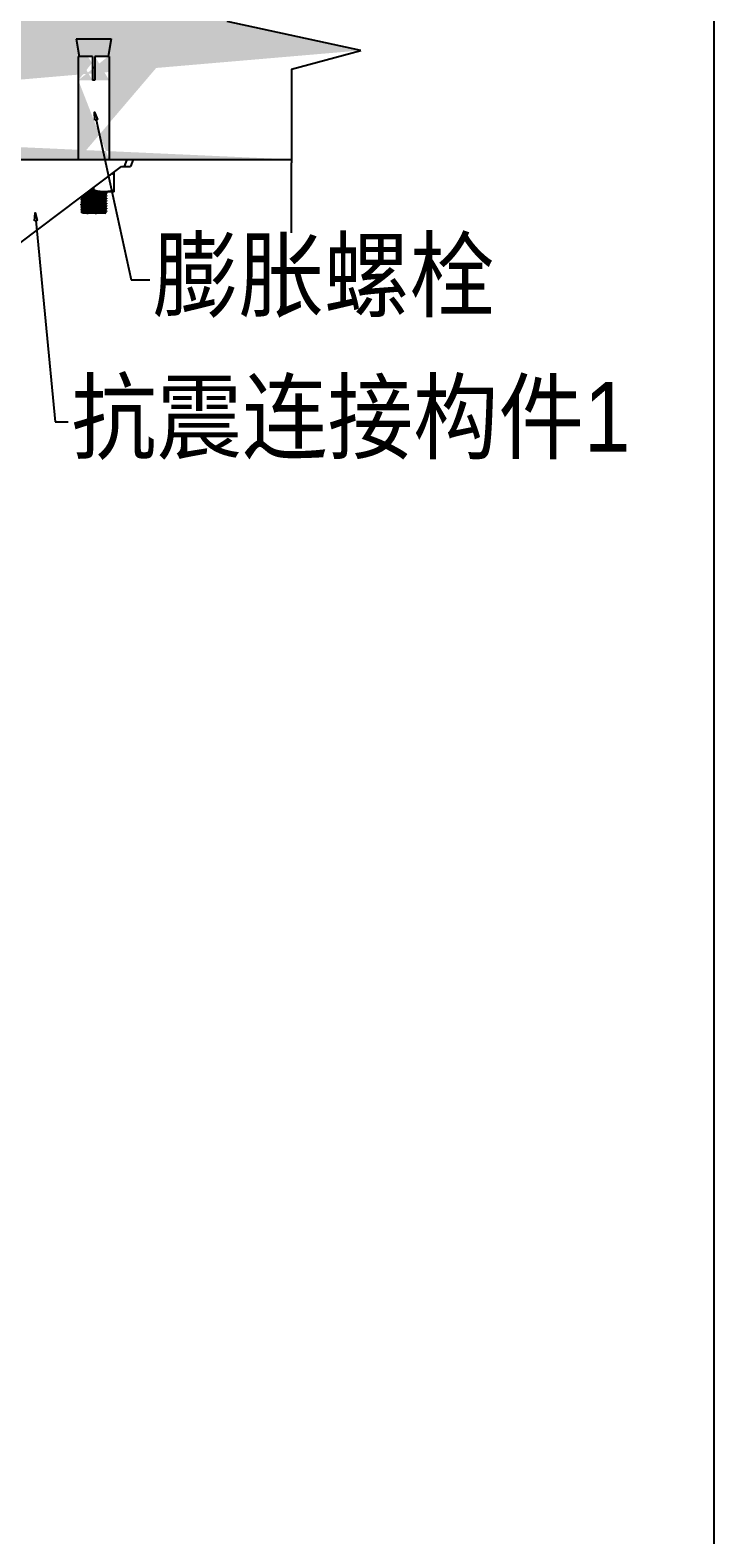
# Model space of a CAD drawing. Extents: x 1680110 to 2699828, y 269661 to 891349.
# Drawn here: x 2399972 to 2401937, y 709830 to 714151 of the extents above; entities that cross this region are included whole.
import ezdxf

# ---------------------------------------------------------------- set-up
doc = ezdxf.new("R2010")
doc.units = 0
doc.header["$LTSCALE"] = 1000
doc.header["$MEASUREMENT"] = 0
for name, color, linetype in [('02___PRT_ALL_AXES', 7, 'Continuous'), ('03___PRT_ALL_CURVES', 7, 'Continuous'), ('11122', 7, 'Continuous'), ('TC', 4, 'Continuous')]:
    doc.layers.add(name, color=color, linetype=linetype)
doc.styles.add('_TEL_DIM', font='SIMPLEX', dxfattribs={"width": 0.8, "height": 3.5, "bigfont": 'HZTXT'})

msp = doc.modelspace()

# ---------------------------------------------------------------- hatches: boundary and pattern name
at = {"layer": '11122'}
h = msp.add_hatch(dxfattribs=at)
h.set_pattern_fill('AR-CONC', color=256, scale=50, style=0)
h.set_pattern_definition([(50, (1902356.26, 1353587.65), (358.63009, -31.37607), [37.5, -412.5]), (355, (1902356.26, 1353587.65), (-69.37567, 376.09607), [30, -330]), (100.4514, (1902386.15, 1353585.04), (289.25469, 344.71977), [31.8701, -350.57106]), (46.1842, (1902356.26, 1353687.65), (533.62052, -82.7595), [56.25, -618.75]), (96.6356, (1902400.73, 1353680.75), (467.33135, 487.05894), [47.80514, -525.8565]), (351.1842, (1902356.26, 1353687.65), (467.33097, 487.0593), [45, -495]), (21, (1902406.26, 1353662.65), (298.45353, -201.30945), [37.5, -412.5]), (326, (1902406.26, 1353662.65), (121.65767, 362.57502), [30, -330]), (71.4514, (1902431.13, 1353645.87), (420.11131, 161.26525), [31.8701, -350.57106]), (37.5, (1902356.26, 1353587.65), (6.079928, 166.446927), [0, -326, 0, -335, 0, -331.25]), (7.5, (1902356.26, 1353587.65), (131.53477, 197.205856), [0, -191, 0, -318.5, 0, -126.25]), (327.5, (1902244.76, 1353587.65), (266.911218, -11.277436), [0, -125, 0, -390, 0, -517.5]), (317.5, (1902194.76, 1353587.65), (291.593085, 50.05249), [0, -162.5, 0, -259, 0, -367.5])])
edge = h.paths.add_edge_path()
edge.add_line((2390261.8, 714103.1), (2389877.5, 714186.4))
edge.add_line((2389877.5, 714186.4), (2390062.7, 714258.1))
edge.add_line((2390062.7, 714049.8), (2390261.8, 714103.1))
edge.add_line((2390062.7, 714049.8), (2390062.7, 713779.8))
edge.add_line((2390062.7, 714499), (2390062.7, 714258.1))
edge.add_line((2390062.7, 714499), (2400723.6, 714499))
edge.add_line((2390062.7, 713779.8), (2400723.6, 713779.8))
edge.add_line((2394159.1, 714075.8), (2394118.5, 714075.8))
edge.add_line((2394064.7, 714125.9), (2394164.9, 714125.9))
edge.add_line((2394111.2, 714075.8), (2394070.6, 714075.8))
edge.add_line((2394111.2, 714043.9), (2394118.5, 714043.9))
edge.add_line((2394070.6, 713999), (2394070.4, 713999))
edge.add_line((2394118.5, 714007.5), (2394111.2, 714007.5))
edge.add_line((2394159.2, 713999), (2394159.1, 713999))
edge.add_line((2394064.7, 714125.9), (2394073.1, 714075.8))
edge.add_line((2394164.9, 714125.9), (2394156.5, 714075.8))
edge.add_line((2394159.2, 714007.5), (2394159.2, 713779.8))
edge.add_line((2394159.1, 714075.8), (2394159.1, 714007.5))
edge.add_line((2394118.5, 714075.8), (2394118.5, 714007.5))
edge.add_line((2394111.2, 714075.8), (2394111.2, 714007.5))
edge.add_line((2394070.6, 714075.8), (2394070.6, 714007.5))
edge.add_line((2394070.4, 714007.5), (2394070.4, 713779.8))
edge.add_line((2393581.4, 714126.2), (2393573.1, 714076))
edge.add_line((2393581.4, 714126.2), (2393481.2, 714126.2))
edge.add_line((2393534.9, 714076), (2393575.6, 714076))
edge.add_line((2393487, 714076), (2393527.6, 714076))
edge.add_line((2393534.9, 714044.1), (2393527.6, 714044.1))
edge.add_line((2393575.6, 714007.7), (2393575.7, 714007.7))
edge.add_line((2393527.6, 714007.7), (2393534.9, 714007.7))
edge.add_line((2393486.8, 714007.7), (2393487, 714007.7))
edge.add_line((2393481.2, 714126.2), (2393489.5, 714076))
edge.add_line((2393486.8, 714007.7), (2393486.8, 713779.8))
edge.add_line((2393487, 714076), (2393487, 714007.7))
edge.add_line((2393527.6, 714076), (2393527.6, 714007.7))
edge.add_line((2393534.9, 714076), (2393534.9, 714007.7))
edge.add_line((2393575.6, 714076), (2393575.6, 714007.7))
edge.add_line((2393575.7, 714007.7), (2393575.7, 713779.8))
edge.add_line((2393001.4, 714126.2), (2393009.8, 714076))
edge.add_line((2393001.4, 714126.2), (2393101.7, 714126.2))
edge.add_line((2393047.9, 714076), (2393007.3, 714076))
edge.add_line((2393095.8, 714076), (2393055.2, 714076))
edge.add_line((2393047.9, 714044.1), (2393055.2, 714044.1))
edge.add_line((2393007.3, 714007.7), (2393007.1, 714007.7))
edge.add_line((2393055.2, 714007.7), (2393047.9, 714007.7))
edge.add_line((2393096, 714007.7), (2393095.8, 714007.7))
edge.add_line((2393101.7, 714126.2), (2393093.3, 714076))
edge.add_line((2393096, 714007.7), (2393096, 713779.8))
edge.add_line((2393095.8, 714076), (2393095.8, 714007.7))
edge.add_line((2393055.2, 714076), (2393055.2, 714007.7))
edge.add_line((2393047.9, 714076), (2393047.9, 714007.7))
edge.add_line((2393007.3, 714076), (2393007.3, 714007.7))
edge.add_line((2393007.1, 714007.7), (2393007.1, 713779.8))
edge.add_line((2396680.1, 714075.8), (2396720.7, 714075.8))
edge.add_line((2396774.4, 714125.9), (2396674.3, 714125.9))
edge.add_line((2396728, 714075.8), (2396768.6, 714075.8))
edge.add_line((2396728, 714043.9), (2396720.7, 714043.9))
edge.add_line((2396768.6, 713999), (2396768.7, 713999))
edge.add_line((2396720.7, 714007.5), (2396728, 714007.5))
edge.add_line((2396679.9, 713999), (2396680.1, 713999))
edge.add_line((2396774.4, 714125.9), (2396766.1, 714075.8))
edge.add_line((2396674.3, 714125.9), (2396682.6, 714075.8))
edge.add_line((2396679.9, 714007.5), (2396679.9, 713779.8))
edge.add_line((2396680.1, 714075.8), (2396680.1, 714007.5))
edge.add_line((2396720.7, 714075.8), (2396720.7, 714007.5))
edge.add_line((2396728, 714075.8), (2396728, 714007.5))
edge.add_line((2396768.6, 714075.8), (2396768.6, 714007.5))
edge.add_line((2396768.7, 714007.5), (2396768.7, 713779.8))
edge.add_line((2397838, 714126.2), (2397829.7, 714076))
edge.add_line((2397838, 714126.2), (2397737.8, 714126.2))
edge.add_line((2397791.6, 714076), (2397832.2, 714076))
edge.add_line((2397743.6, 714076), (2397784.3, 714076))
edge.add_line((2397791.6, 714044.1), (2397784.3, 714044.1))
edge.add_line((2397832.2, 714007.7), (2397832.4, 714007.7))
edge.add_line((2397784.3, 714007.7), (2397791.6, 714007.7))
edge.add_line((2397743.5, 714007.7), (2397743.6, 714007.7))
edge.add_line((2397737.8, 714126.2), (2397746.1, 714076))
edge.add_line((2397743.5, 714007.7), (2397743.5, 713779.8))
edge.add_line((2397743.6, 714076), (2397743.6, 714007.7))
edge.add_line((2397784.3, 714076), (2397784.3, 714007.7))
edge.add_line((2397791.6, 714076), (2397791.6, 714007.7))
edge.add_line((2397832.2, 714076), (2397832.2, 714007.7))
edge.add_line((2397832.4, 714007.7), (2397832.4, 713779.8))
edge.add_line((2397258.1, 714126.2), (2397266.4, 714076))
edge.add_line((2397258.1, 714126.2), (2397358.3, 714126.2))
edge.add_line((2397304.5, 714076), (2397263.9, 714076))
edge.add_line((2397352.5, 714076), (2397311.8, 714076))
edge.add_line((2397304.5, 714044.1), (2397311.8, 714044.1))
edge.add_line((2397263.9, 714007.7), (2397263.7, 714007.7))
edge.add_line((2397311.8, 714007.7), (2397304.5, 714007.7))
edge.add_line((2397352.6, 714007.7), (2397352.5, 714007.7))
edge.add_line((2397358.3, 714126.2), (2397350, 714076))
edge.add_line((2397352.6, 714007.7), (2397352.6, 713779.8))
edge.add_line((2397352.5, 714076), (2397352.5, 714007.7))
edge.add_line((2397311.8, 714076), (2397311.8, 714007.7))
edge.add_line((2397304.5, 714076), (2397304.5, 714007.7))
edge.add_line((2397263.9, 714076), (2397263.9, 714007.7))
edge.add_line((2397263.7, 714007.7), (2397263.7, 713779.8))
edge.add_line((2400922.7, 714092.7), (2400538.5, 714176.1))
edge.add_line((2400538.5, 714176.1), (2400723.6, 714247.7))
edge.add_line((2400723.6, 714039.4), (2400922.7, 714092.7))
edge.add_line((2400723.6, 714039.4), (2400723.6, 713769.5))
edge.add_line((2400723.6, 714488.6), (2400723.6, 714247.7))
edge.add_line((2400104.8, 714125.6), (2400204.9, 714125.6))
edge.add_line((2400151.2, 714075.6), (2400110.6, 714075.6))
edge.add_line((2400199, 714075.6), (2400158.5, 714075.6))
edge.add_line((2400151.2, 714043.7), (2400158.5, 714043.7))
edge.add_line((2400104.8, 714125.6), (2400113.1, 714075.6))
edge.add_line((2400199, 714075.6), (2400199, 714007.3))
edge.add_line((2400158.5, 714075.6), (2400158.5, 714007.3))
edge.add_line((2400151.2, 714075.6), (2400151.2, 714007.3))
edge.add_line((2400110.6, 714075.6), (2400110.6, 714007.3))
edge.add_line((2400204.9, 714125.6), (2400196.5, 714075.6))
edge.add_line((2400110.6, 714007.3), (2400110.5, 714007.3))
edge.add_line((2400158.5, 714007.3), (2400151.2, 714007.3))
edge.add_line((2400199.2, 714007.3), (2400199, 714007.3))
edge.add_line((2400199.2, 714007.3), (2400199.2, 713779.8))
edge.add_line((2400110.5, 714007.3), (2400110.5, 713779.8))

# ---------------------------------------------------------------- linework, layer by layer
at = {"color": 0, "linetype": 'Continuous'}
for p, q in [((2400110.6, 714075.6), (2400110.6, 714007.3)), ((2400151.2, 714075.6), (2400110.6, 714075.6)), ((2400151.2, 714075.6), (2400151.2, 714007.3)), ((2400158.5, 714075.6), (2400158.5, 714007.3)), ((2400199, 714075.6), (2400158.5, 714075.6)), ((2400199, 714075.6), (2400199, 714007.3)), ((2400110.5, 714007.3), (2400110.5, 713779.8)), ((2400110.6, 714007.3), (2400110.5, 714007.3)), ((2400158.5, 714007.3), (2400151.2, 714007.3)), ((2400199.2, 714007.3), (2400199, 714007.3)), ((2400199.2, 714007.3), (2400199.2, 713779.8)), ((2399847.7, 713779.8), (2400268.2, 713779.8)), ((2400250, 713779.8), (2400242.2, 713759.4)), ((2400268.2, 713779.8), (2400260.7, 713759.4)), ((2400234.5, 713759.4), (2400260.7, 713759.4)), ((2400137.7, 713686.4), (2400140.9, 713686.6)), ((2400187.2, 713686.5), (2400187.4, 713686.6)), ((2400187.3, 713685.6), (2400187.3, 713686.6)), ((2400191.2, 713683.4), (2400187.3, 713685.7)), ((2400191.2, 713683.4), (2400191.2, 713681.5)), ((2400191.2, 713683.4), (2400191.2, 713683.4)), ((2400118.4, 713671.9), (2400118.4, 713670.6)), ((2400118.5, 713670.6), (2400118.4, 713670.6)), ((2400118.4, 713670.6), (2400118.4, 713670.6)), ((2400118.4, 713665.2), (2400118.5, 713665.2)), ((2400118.4, 713665.2), (2400118.4, 713663.3)), ((2400118.4, 713663.3), (2400118.4, 713663.4)), ((2400118.5, 713663.3), (2400118.4, 713663.3)), ((2400118.4, 713657.9), (2400118.5, 713658)), ((2400118.4, 713657.9), (2400118.4, 713656.1)), ((2400118.5, 713656), (2400118.4, 713656.1)), ((2400118.4, 713656.1), (2400118.4, 713656.1)), ((2400118.4, 713650.6), (2400118.5, 713650.7)), ((2400118.4, 713650.6), (2400118.4, 713648.8)), ((2400118.5, 713648.7), (2400118.4, 713648.8)), ((2400118.4, 713648.8), (2400118.4, 713648.8)), ((2400118.4, 713643.3), (2400118.5, 713643.4)), ((2400118.4, 713643.3), (2400118.4, 713641.5)), ((2400118.5, 713641.4), (2400118.4, 713641.5)), ((2400118.4, 713641.5), (2400118.4, 713641.5)), ((2400118.5, 713670.6), (2400122.4, 713668.3)), ((2400122.4, 713667.5), (2400118.5, 713665.2)), ((2400118.5, 713663.3), (2400122.4, 713661)), ((2400122.4, 713660.2), (2400118.5, 713658)), ((2400118.5, 713656), (2400122.4, 713653.8)), ((2400122.4, 713652.9), (2400118.5, 713650.7)), ((2400118.5, 713648.7), (2400122.4, 713646.5)), ((2400122.4, 713645.6), (2400118.5, 713643.4)), ((2400118.5, 713641.4), (2400122.4, 713639.2)), ((2400122.4, 713668.4), (2400122.4, 713667.4)), ((2400122.4, 713667.5), (2400122.4, 713667.5)), ((2400122.4, 713667.5), (2400122.5, 713667.5)), ((2400122.4, 713661.1), (2400122.4, 713660.2)), ((2400122.4, 713660.2), (2400122.5, 713660.3)), ((2400122.4, 713660.2), (2400122.4, 713660.2)), ((2400122.4, 713653.8), (2400122.4, 713652.9)), ((2400122.4, 713653), (2400122.4, 713652.9)), ((2400122.4, 713646.5), (2400122.4, 713645.6)), ((2400122.4, 713645.7), (2400122.4, 713645.6)), ((2400122.4, 713645.7), (2400122.5, 713645.7)), ((2400122.4, 713639.2), (2400122.4, 713638.3)), ((2400187.1, 713671.9), (2400187.2, 713671.9)), ((2400187.1, 713642.8), (2400187.2, 713642.8)), ((2400187.2, 713679.2), (2400187.3, 713679.2)), ((2400187.2, 713679.2), (2400187.2, 713679.2)), ((2400187.2, 713671.9), (2400187.3, 713672)), ((2400187.2, 713664.6), (2400187.3, 713664.7)), ((2400187.2, 713657.4), (2400187.3, 713657.4)), ((2400187.2, 713650.1), (2400187.3, 713650.1)), ((2400187.2, 713642.8), (2400187.3, 713642.8)), ((2400187.3, 713679.2), (2400191.2, 713681.5)), ((2400187.3, 713678.4), (2400187.3, 713679.3)), ((2400191.2, 713676.2), (2400187.3, 713678.4)), ((2400187.3, 713672), (2400191.2, 713674.2)), ((2400187.3, 713671.1), (2400187.3, 713672)), ((2400191.2, 713668.9), (2400187.3, 713671.1)), ((2400187.3, 713664.7), (2400191.2, 713666.9)), ((2400187.3, 713663.8), (2400187.3, 713664.7)), ((2400191.2, 713661.6), (2400187.3, 713663.8)), ((2400187.3, 713657.4), (2400191.2, 713659.6)), ((2400187.3, 713656.5), (2400187.3, 713657.4)), ((2400191.2, 713654.3), (2400187.3, 713656.6)), ((2400187.3, 713650.1), (2400191.2, 713652.4)), ((2400187.3, 713649.2), (2400187.3, 713650.2)), ((2400191.2, 713647), (2400187.3, 713649.3)), ((2400187.3, 713642.8), (2400191.2, 713645.1)), ((2400187.3, 713642), (2400187.3, 713642.9)), ((2400191.2, 713639.8), (2400187.3, 713642)), ((2400191.2, 713681.5), (2400191.2, 713681.5)), ((2400191.2, 713676.2), (2400191.2, 713676.1)), ((2400191.2, 713676.1), (2400191.2, 713674.3)), ((2400191.2, 713676.1), (2400191.2, 713676.1)), ((2400191.2, 713674.2), (2400191.2, 713674.3)), ((2400191.2, 713668.8), (2400191.2, 713668.9)), ((2400191.2, 713668.8), (2400191.2, 713667)), ((2400191.2, 713668.8), (2400191.2, 713668.8)), ((2400191.2, 713666.9), (2400191.2, 713667)), ((2400191.2, 713661.5), (2400191.2, 713661.6)), ((2400191.2, 713661.5), (2400191.2, 713659.7)), ((2400191.2, 713661.5), (2400191.2, 713661.5)), ((2400191.2, 713659.6), (2400191.2, 713659.7)), ((2400191.2, 713654.2), (2400191.2, 713654.3)), ((2400191.2, 713654.2), (2400191.2, 713652.4)), ((2400191.2, 713654.2), (2400191.2, 713654.2)), ((2400191.2, 713652.4), (2400191.2, 713652.4)), ((2400191.2, 713647), (2400191.2, 713645.1)), ((2400191.2, 713647), (2400191.2, 713647)), ((2400191.2, 713647), (2400191.2, 713647)), ((2400191.2, 713645.1), (2400191.2, 713645.1)), ((2400191.2, 713639.7), (2400191.2, 713639.8)), ((2400191.2, 713639.7), (2400191.2, 713637.9)), ((2400191.2, 713639.7), (2400191.2, 713639.7)), ((2400118.4, 713636), (2400118.5, 713636.1)), ((2400118.4, 713636), (2400118.4, 713634.2)), ((2400118.5, 713634.2), (2400118.4, 713634.2)), ((2400118.4, 713634.2), (2400118.4, 713634.2)), ((2400122.4, 713638.4), (2400118.5, 713636.1)), ((2400118.5, 713634.2), (2400122.4, 713631.9)), ((2400122.4, 713631.1), (2400119, 713629.1)), ((2400119, 713629.1), (2400119, 713629.1)), ((2400123, 713625.1), (2400119, 713629.1)), ((2400122.4, 713638.4), (2400122.4, 713638.4)), ((2400122.4, 713638.4), (2400122.5, 713638.4)), ((2400122.4, 713632), (2400122.4, 713631)), ((2400122.4, 713631.1), (2400122.4, 713631.1)), ((2400186.7, 713625.1), (2400123, 713625.1)), ((2400180.6, 713629.7), (2400129.1, 713629.7)), ((2400159.2, 713625.7), (2400135.1, 713625.7)), ((2400186.7, 713625.1), (2400188.3, 713626.8)), ((2400187.2, 713635.5), (2400187.3, 713635.6)), ((2400187.2, 713635.5), (2400187.2, 713635.5)), ((2400187.2, 713628.2), (2400187.3, 713628.3)), ((2400187.3, 713635.6), (2400191.2, 713637.8)), ((2400187.3, 713634.7), (2400187.3, 713635.5)), ((2400191.2, 713632.5), (2400187.3, 713634.7)), ((2400187.3, 713628.3), (2400191.2, 713630.5)), ((2400187.3, 713627.4), (2400187.3, 713628.3)), ((2400188.3, 713626.8), (2400187.3, 713627.4)), ((2400188.3, 713626.8), (2400188.3, 713626.8)), ((2400191.2, 713637.8), (2400191.2, 713637.9)), ((2400191.2, 713632.4), (2400191.2, 713632.5)), ((2400191.2, 713630.6), (2400191.2, 713630.5))]:
    msp.add_line(p, q, dxfattribs=at)
at = {"color": 7, "linetype": 'Continuous'}
msp.add_line((2399938.8, 713536.5), (2400234.5, 713759.4), dxfattribs=at)
at = {"color": 0}
for points in [[(2400922.7, 714092.7), (2400538.5, 714176.1)], [(2400723.6, 714039.4), (2400922.7, 714092.7)], [(2400723.6, 714039.4), (2400723.6, 713769.5)], [(2400723.6, 713569.2), (2400723.6, 713769.5)]]:
    msp.add_lwpolyline(points, dxfattribs=at)
at = {"color": 4}
for points in [[(2400158.2, 713892.5), (2400157, 713915.3), (2400165.5, 713894.1)], [(2399984.7, 713603.5), (2399986.3, 713626.4), (2399992.2, 713604.3)]]:
    msp.add_lwpolyline(points, close=True, dxfattribs=at)
for points in [[(2400161.9, 713893.3), (2400262.4, 713434.1)], [(2399988.5, 713603.9), (2400044.5, 713025.9)]]:
    msp.add_lwpolyline(points, dxfattribs=at)
at = {"color": 4, "extrusion": (0, 1, 0)}
for points, elevation in [([(-2400262.4, 0), (-2400316.1, 0)], 713434.1), ([(-2400044.5, 0), (-2400081.1, 0)], 713025.9)]:
    msp.add_lwpolyline(points, dxfattribs=dict(at, elevation=elevation))
at = {"color": 0, "linetype": 'Continuous'}
for points, knots in [([(2400130, 713680.7), (2400132.9, 713680.8), (2400139.1, 713681), (2400148.9, 713681.4), (2400159.1, 713681.7), (2400167.5, 713682), (2400173.9, 713682.2), (2400178.1, 713682.4), (2400181.9, 713682.5), (2400185.1, 713682.7), (2400187.6, 713682.8), (2400189.3, 713683), (2400190.3, 713683.1), (2400190.8, 713683.2), (2400191.1, 713683.3), (2400191.2, 713683.3), (2400191.2, 713683.4)], [0, 0, 0, 0, 0.141322, 0.304623, 0.476266, 0.641936, 0.718164, 0.787819, 0.849445, 0.901754, 0.943654, 0.974283, 0.985176, 0.993055, 0.997923, 1, 1, 1, 1]), ([(2400133.1, 713683), (2400135.7, 713683.1), (2400141.2, 713683.3), (2400149.9, 713683.6), (2400158.9, 713684), (2400166.4, 713684.2), (2400172, 713684.5), (2400175.8, 713684.6), (2400179.1, 713684.8), (2400181.9, 713685), (2400184.1, 713685.1), (2400185.6, 713685.3), (2400186.5, 713685.4), (2400186.9, 713685.5), (2400187.2, 713685.5), (2400187.3, 713685.6), (2400187.3, 713685.6)], [0, 0, 0, 0, 0.142688, 0.306603, 0.478257, 0.643515, 0.719446, 0.78878, 0.850087, 0.902108, 0.943767, 0.974229, 0.985073, 0.992932, 0.997817, 1, 1, 1, 1]), ([(2400134.4, 713683.9), (2400138.9, 713684.2), (2400148.5, 713684.5), (2400162.5, 713685), (2400174.9, 713685.5), (2400182.2, 713685.8), (2400185.1, 713686.1)], [0, 0, 0, 0, 0.268738, 0.566666, 0.829339, 1, 1, 1, 1]), ([(2400185.1, 713686.1), (2400185.2, 713686.1), (2400185.9, 713686.2), (2400186.5, 713686.3), (2400186.9, 713686.4)], [0, 0, 0, 0, 0.320782, 1, 1, 1, 1]), ([(2400186.9, 713686.4), (2400186.9, 713686.4), (2400187, 713686.4), (2400187.2, 713686.4), (2400187.2, 713686.5)], [0, 0, 0, 0, 0.326384, 1, 1, 1, 1]), ([(2400118.4, 713670.6), (2400118.5, 713670.7), (2400118.8, 713670.8), (2400119.3, 713670.9), (2400120.1, 713671), (2400121.3, 713671.1), (2400122.8, 713671.2), (2400125.4, 713671.4), (2400129.2, 713671.6), (2400134.5, 713671.8), (2400140.6, 713672), (2400147.1, 713672.2), (2400154, 713672.4), (2400160.9, 713672.6), (2400167.6, 713672.9), (2400173.7, 713673.1), (2400179.2, 713673.3), (2400183.8, 713673.5), (2400187, 713673.7), (2400189, 713673.9), (2400190, 713674), (2400190.7, 713674.1), (2400191.1, 713674.1), (2400191.2, 713674.2)], [0, 0, 0, 0, 0.003126, 0.010599, 0.022538, 0.038861, 0.059436, 0.084071, 0.144605, 0.218244, 0.302282, 0.393624, 0.488903, 0.58461, 0.677217, 0.763313, 0.839726, 0.903646, 0.952726, 0.971121, 0.98519, 0.994822, 1, 1, 1, 1]), ([(2400118.4, 713663.4), (2400118.5, 713663.4), (2400118.8, 713663.5), (2400119.3, 713663.6), (2400120.1, 713663.7), (2400121.3, 713663.8), (2400122.8, 713663.9), (2400125.4, 713664.1), (2400129.2, 713664.3), (2400134.5, 713664.5), (2400140.6, 713664.7), (2400147.1, 713664.9), (2400154, 713665.1), (2400160.9, 713665.4), (2400167.6, 713665.6), (2400173.7, 713665.8), (2400179.2, 713666), (2400183.8, 713666.2), (2400187, 713666.4), (2400189, 713666.6), (2400190, 713666.7), (2400190.7, 713666.8), (2400191.1, 713666.9), (2400191.2, 713666.9)], [0, 0, 0, 0, 0.003126, 0.010599, 0.022538, 0.038861, 0.059436, 0.084071, 0.144605, 0.218244, 0.302282, 0.393624, 0.488903, 0.58461, 0.677217, 0.763313, 0.839726, 0.903646, 0.952726, 0.971121, 0.98519, 0.994822, 1, 1, 1, 1]), ([(2400118.4, 713656.1), (2400118.5, 713656.2), (2400118.9, 713656.2), (2400119.6, 713656.4), (2400120.8, 713656.5), (2400122.4, 713656.6), (2400124.5, 713656.8), (2400126.9, 713656.9), (2400129.8, 713657), (2400134.1, 713657.2), (2400140.2, 713657.4), (2400147.9, 713657.7), (2400156, 713657.9), (2400161.5, 713658.1), (2400164.3, 713658.2)], [0, 0, 0, 0, 0.006601, 0.023009, 0.049324, 0.085264, 0.130377, 0.184092, 0.245718, 0.314454, 0.469632, 0.641612, 0.82149, 1, 1, 1, 1]), ([(2400118.4, 713648.8), (2400118.5, 713648.9), (2400118.8, 713648.9), (2400119.3, 713649.1), (2400120.1, 713649.1), (2400121.3, 713649.3), (2400122.8, 713649.4), (2400125.4, 713649.5), (2400129.2, 713649.7), (2400134.5, 713649.9), (2400140.6, 713650.1), (2400147.1, 713650.4), (2400154, 713650.6), (2400160.9, 713650.8), (2400167.6, 713651), (2400173.7, 713651.2), (2400179.2, 713651.5), (2400183.8, 713651.7), (2400187, 713651.9), (2400189, 713652), (2400190, 713652.1), (2400190.7, 713652.2), (2400191.1, 713652.3), (2400191.2, 713652.4)], [0, 0, 0, 0, 0.003126, 0.010599, 0.022538, 0.038861, 0.059436, 0.084071, 0.144605, 0.218244, 0.302282, 0.393624, 0.488903, 0.58461, 0.677217, 0.763313, 0.839726, 0.903646, 0.952726, 0.971121, 0.98519, 0.994822, 1, 1, 1, 1]), ([(2400118.4, 713641.5), (2400118.5, 713641.6), (2400118.8, 713641.7), (2400119.3, 713641.8), (2400120.1, 713641.9), (2400121.3, 713642), (2400122.8, 713642.1), (2400125.4, 713642.2), (2400129.2, 713642.4), (2400134.5, 713642.6), (2400140.6, 713642.9), (2400147.1, 713643.1), (2400154, 713643.3), (2400160.9, 713643.5), (2400167.6, 713643.7), (2400173.7, 713644), (2400179.2, 713644.2), (2400183.8, 713644.4), (2400187, 713644.6), (2400189, 713644.7), (2400190, 713644.8), (2400190.7, 713645), (2400191.1, 713645), (2400191.2, 713645.1)], [0, 0, 0, 0, 0.003126, 0.010599, 0.022538, 0.038861, 0.059436, 0.084071, 0.144605, 0.218244, 0.302282, 0.393624, 0.488903, 0.58461, 0.677217, 0.763313, 0.839726, 0.903646, 0.952726, 0.971121, 0.98519, 0.994822, 1, 1, 1, 1]), ([(2400118.5, 713665.2), (2400118.6, 713665.3), (2400119, 713665.4), (2400119.6, 713665.5), (2400120.7, 713665.6), (2400122.6, 713665.7), (2400125.8, 713665.9), (2400130.4, 713666.1), (2400135.9, 713666.4), (2400142.1, 713666.6), (2400148.8, 713666.8), (2400155.7, 713667), (2400162.5, 713667.2), (2400169.1, 713667.5), (2400175.1, 713667.7), (2400180.4, 713667.9), (2400184.3, 713668.1), (2400186.9, 713668.2), (2400188.4, 713668.3), (2400189.5, 713668.5), (2400190.4, 713668.5), (2400190.9, 713668.7), (2400191.2, 713668.7), (2400191.2, 713668.8)], [0, 0, 0, 0, 0.005178, 0.014811, 0.028881, 0.047278, 0.096363, 0.160283, 0.236695, 0.322794, 0.415405, 0.51111, 0.606386, 0.697723, 0.78176, 0.855398, 0.915929, 0.940564, 0.961139, 0.977461, 0.9894, 0.996873, 1, 1, 1, 1]), ([(2400118.5, 713658), (2400118.6, 713658), (2400119, 713658.1), (2400119.6, 713658.2), (2400120.7, 713658.3), (2400122.6, 713658.5), (2400125.8, 713658.6), (2400130.4, 713658.9), (2400135.9, 713659.1), (2400142.1, 713659.3), (2400148.8, 713659.5), (2400155.7, 713659.7), (2400162.5, 713660), (2400169.1, 713660.2), (2400175.1, 713660.4), (2400180.4, 713660.6), (2400184.3, 713660.8), (2400186.9, 713661), (2400188.4, 713661.1), (2400189.5, 713661.2), (2400190.4, 713661.3), (2400190.9, 713661.4), (2400191.2, 713661.4), (2400191.2, 713661.5)], [0, 0, 0, 0, 0.005177, 0.014809, 0.028877, 0.047271, 0.096349, 0.160265, 0.236676, 0.322771, 0.415375, 0.511078, 0.606358, 0.697705, 0.781748, 0.855387, 0.915922, 0.94056, 0.961137, 0.977461, 0.989401, 0.996874, 1, 1, 1, 1]), ([(2400118.5, 713650.7), (2400118.6, 713650.8), (2400119.1, 713650.8), (2400120, 713651), (2400121.3, 713651.1), (2400123.8, 713651.3), (2400128, 713651.5), (2400133.8, 713651.7), (2400140.7, 713652), (2400148.3, 713652.2), (2400156.3, 713652.5), (2400161.6, 713652.6), (2400164.3, 713652.7)], [0, 0, 0, 0, 0.010136, 0.029737, 0.058686, 0.096671, 0.197792, 0.328178, 0.481455, 0.650107, 0.825821, 1, 1, 1, 1]), ([(2400118.5, 713643.4), (2400118.6, 713643.5), (2400119, 713643.5), (2400119.6, 713643.6), (2400120.7, 713643.7), (2400122.6, 713643.9), (2400125.8, 713644.1), (2400130.4, 713644.3), (2400135.9, 713644.5), (2400142.1, 713644.7), (2400148.8, 713645), (2400155.7, 713645.2), (2400162.5, 713645.4), (2400169.1, 713645.6), (2400175.1, 713645.8), (2400180.4, 713646), (2400184.3, 713646.2), (2400186.9, 713646.4), (2400188.4, 713646.5), (2400189.5, 713646.6), (2400190.4, 713646.7), (2400190.9, 713646.8), (2400191.2, 713646.9), (2400191.2, 713647)], [0, 0, 0, 0, 0.005177, 0.014809, 0.028877, 0.047271, 0.096349, 0.160265, 0.236675, 0.322771, 0.415375, 0.511077, 0.606357, 0.697705, 0.781748, 0.855387, 0.915922, 0.94056, 0.961137, 0.977461, 0.989401, 0.996874, 1, 1, 1, 1]), ([(2400118.5, 713636.1), (2400118.6, 713636.2), (2400119, 713636.2), (2400119.6, 713636.4), (2400120.7, 713636.5), (2400122.6, 713636.6), (2400125.8, 713636.8), (2400130.4, 713637), (2400135.9, 713637.2), (2400142.1, 713637.5), (2400148.8, 713637.7), (2400155.7, 713637.9), (2400162.5, 713638.1), (2400169.1, 713638.3), (2400175.1, 713638.6), (2400180.4, 713638.8), (2400184.3, 713639), (2400186.9, 713639.1), (2400188.4, 713639.2), (2400189.5, 713639.3), (2400190.4, 713639.4), (2400190.9, 713639.5), (2400191.2, 713639.6), (2400191.2, 713639.7)], [0, 0, 0, 0, 0.005178, 0.014811, 0.028881, 0.047278, 0.096362, 0.160282, 0.236694, 0.322794, 0.415406, 0.511111, 0.606386, 0.697724, 0.781761, 0.855399, 0.91593, 0.940565, 0.961139, 0.977461, 0.9894, 0.996873, 1, 1, 1, 1]), ([(2400119.4, 713672.7), (2400121.2, 713673), (2400126, 713673.2), (2400134.8, 713673.6), (2400146.2, 713674), (2400156.7, 713674.3), (2400165.3, 713674.6), (2400171.3, 713674.8), (2400176.8, 713675), (2400181.6, 713675.2), (2400185, 713675.4), (2400187.3, 713675.5), (2400188.7, 713675.6), (2400189.7, 713675.8), (2400190.5, 713675.8), (2400190.9, 713675.9), (2400191.2, 713676), (2400191.2, 713676.1)], [0, 0, 0, 0, 0.073815, 0.201898, 0.367708, 0.549733, 0.639457, 0.724387, 0.801743, 0.868996, 0.923959, 0.946257, 0.96485, 0.979587, 0.990367, 0.997127, 1, 1, 1, 1]), ([(2400122.4, 713674.8), (2400122.5, 713674.8), (2400122.5, 713674.9), (2400122.7, 713674.9), (2400122.7, 713674.9)], [0, 0, 0, 0, 0.181448, 1, 1, 1, 1]), ([(2400122.4, 713668.4), (2400122.4, 713668.4), (2400122.6, 713668.5), (2400123, 713668.6), (2400123.8, 713668.7), (2400124.8, 713668.8), (2400126.1, 713668.9), (2400128.3, 713669.1), (2400131.6, 713669.3), (2400136.2, 713669.5), (2400141.5, 713669.7), (2400147.2, 713669.9), (2400153.2, 713670.1), (2400159.3, 713670.3), (2400165.2, 713670.6), (2400170.8, 713670.8), (2400175.8, 713671), (2400180, 713671.2), (2400183.3, 713671.4), (2400185.6, 713671.6), (2400186.8, 713671.7), (2400187.1, 713671.9)], [0, 0, 0, 0, 0.002822, 0.009786, 0.021097, 0.03671, 0.056491, 0.080278, 0.138977, 0.210714, 0.292913, 0.382619, 0.476605, 0.571489, 0.663855, 0.750379, 0.827951, 0.893783, 0.945517, 0.981317, 1, 1, 1, 1]), ([(2400122.4, 713661.1), (2400122.4, 713661.1), (2400122.6, 713661.2), (2400123, 713661.3), (2400123.7, 713661.4), (2400124.7, 713661.5), (2400125.9, 713661.6), (2400128, 713661.8), (2400131.2, 713662), (2400135.6, 713662.2), (2400140.6, 713662.4), (2400146.2, 713662.6), (2400154, 713662.9), (2400163.5, 713663.2), (2400172.5, 713663.5), (2400178.7, 713663.8), (2400182.3, 713664), (2400184.9, 713664.3), (2400186.3, 713664.4), (2400186.8, 713664.5)], [0, 0, 0, 0, 0.002728, 0.009396, 0.020229, 0.035178, 0.054131, 0.076936, 0.133296, 0.202345, 0.281727, 0.368726, 0.460365, 0.644957, 0.810434, 0.878797, 0.934346, 0.975195, 1, 1, 1, 1]), ([(2400122.4, 713653.8), (2400122.4, 713653.9), (2400122.8, 713654), (2400123.3, 713654.1), (2400124.4, 713654.2), (2400125.8, 713654.3), (2400127.7, 713654.5), (2400130.8, 713654.7), (2400135.4, 713654.9), (2400141.7, 713655.1), (2400148.6, 713655.4), (2400155.9, 713655.7), (2400160.8, 713655.8), (2400163.2, 713655.9)], [0, 0, 0, 0, 0.006118, 0.021964, 0.047786, 0.083336, 0.128162, 0.181703, 0.312019, 0.467511, 0.640081, 0.82071, 1, 1, 1, 1]), ([(2400122.4, 713653), (2400122.6, 713653), (2400123, 713653.1), (2400123.8, 713653.2), (2400125, 713653.4), (2400127.3, 713653.5), (2400130.9, 713653.8), (2400136.2, 713654), (2400142.3, 713654.2), (2400151.5, 713654.6), (2400158.5, 713654.8), (2400163.2, 713655)], [0, 0, 0, 0, 0.010729, 0.030814, 0.060149, 0.09842, 0.19985, 0.330222, 0.483203, 0.651347, 1, 1, 1, 1]), ([(2400122.4, 713646.5), (2400122.4, 713646.6), (2400122.6, 713646.7), (2400123, 713646.8), (2400123.8, 713646.9), (2400124.8, 713647), (2400126, 713647.1), (2400128.2, 713647.2), (2400131.5, 713647.4), (2400136.1, 713647.6), (2400141.3, 713647.8), (2400147, 713648.1), (2400153, 713648.3), (2400159.1, 713648.5), (2400165, 713648.7), (2400170.5, 713648.9), (2400175.5, 713649.1), (2400179.8, 713649.3), (2400183.1, 713649.5), (2400185.5, 713649.8), (2400186.7, 713649.9), (2400187.1, 713650)], [0, 0, 0, 0, 0.002806, 0.009719, 0.020947, 0.036446, 0.056084, 0.079703, 0.137999, 0.209274, 0.290989, 0.380232, 0.473817, 0.568404, 0.660616, 0.747163, 0.824957, 0.891226, 0.943615, 0.980278, 1, 1, 1, 1]), ([(2400122.4, 713639.2), (2400122.4, 713639.3), (2400122.6, 713639.4), (2400123, 713639.5), (2400123.8, 713639.6), (2400124.8, 713639.7), (2400126.1, 713639.8), (2400128.3, 713639.9), (2400131.6, 713640.1), (2400136.2, 713640.3), (2400141.4, 713640.6), (2400147.2, 713640.8), (2400153.2, 713641), (2400159.3, 713641.2), (2400165.2, 713641.4), (2400170.7, 713641.6), (2400175.7, 713641.9), (2400179.9, 713642.1), (2400183.2, 713642.3), (2400185.5, 713642.5), (2400186.7, 713642.6), (2400187.1, 713642.8)], [0, 0, 0, 0, 0.002822, 0.009768, 0.021062, 0.036642, 0.056389, 0.08013, 0.138727, 0.210344, 0.292418, 0.382004, 0.475887, 0.570694, 0.663021, 0.749552, 0.827181, 0.893126, 0.945027, 0.98105, 1, 1, 1, 1]), ([(2400122.5, 713667.5), (2400122.8, 713667.7), (2400124, 713667.8), (2400126.1, 713668), (2400129.4, 713668.2), (2400133.6, 713668.4), (2400138.5, 713668.7), (2400144.1, 713668.9), (2400150, 713669.1), (2400156.1, 713669.3), (2400162.2, 713669.5), (2400168, 713669.7), (2400173.3, 713670), (2400178, 713670.2), (2400181.3, 713670.4), (2400183.6, 713670.5), (2400184.9, 713670.6), (2400185.9, 713670.7), (2400186.6, 713670.8), (2400187, 713670.9), (2400187.3, 713671), (2400187.3, 713671.1)], [0, 0, 0, 0, 0.017078, 0.05154, 0.102255, 0.167406, 0.244629, 0.331116, 0.423717, 0.519059, 0.613667, 0.704094, 0.787045, 0.8595, 0.918826, 0.942874, 0.962879, 0.978668, 0.990109, 0.997152, 1, 1, 1, 1]), ([(2400122.5, 713660.3), (2400122.9, 713660.4), (2400124.1, 713660.5), (2400126.3, 713660.8), (2400129.6, 713661), (2400133.8, 713661.2), (2400138.8, 713661.4), (2400144.3, 713661.6), (2400150.3, 713661.8), (2400156.4, 713662), (2400162.4, 713662.3), (2400168.2, 713662.5), (2400173.4, 713662.7), (2400178, 713662.9), (2400181.4, 713663.1), (2400183.6, 713663.2), (2400184.9, 713663.4), (2400185.9, 713663.5), (2400186.6, 713663.6), (2400187, 713663.7), (2400187.3, 713663.7), (2400187.3, 713663.8)], [0, 0, 0, 0, 0.018292, 0.053767, 0.105252, 0.170919, 0.248407, 0.334924, 0.427348, 0.522343, 0.61648, 0.70636, 0.788741, 0.860653, 0.919505, 0.943352, 0.963192, 0.978843, 0.99019, 0.997168, 1, 1, 1, 1]), ([(2400122.5, 713645.7), (2400122.8, 713645.8), (2400124, 713646), (2400126.2, 713646.2), (2400129.4, 713646.4), (2400133.6, 713646.6), (2400138.6, 713646.8), (2400144.1, 713647), (2400150, 713647.3), (2400156.2, 713647.5), (2400162.2, 713647.7), (2400168, 713647.9), (2400173.3, 713648.1), (2400178, 713648.3), (2400181.3, 713648.5), (2400183.6, 713648.7), (2400184.9, 713648.8), (2400185.9, 713648.9), (2400186.6, 713649), (2400187, 713649.1), (2400187.3, 713649.2), (2400187.3, 713649.2)], [0, 0, 0, 0, 0.017226, 0.051811, 0.102621, 0.167835, 0.245091, 0.331582, 0.424161, 0.519461, 0.614011, 0.704371, 0.787253, 0.859642, 0.918909, 0.942933, 0.962918, 0.97869, 0.990119, 0.997154, 1, 1, 1, 1]), ([(2400122.5, 713638.4), (2400122.9, 713638.6), (2400124.1, 713638.7), (2400126.4, 713638.9), (2400129.7, 713639.1), (2400133.9, 713639.3), (2400138.9, 713639.6), (2400144.4, 713639.8), (2400150.3, 713640), (2400156.4, 713640.2), (2400162.4, 713640.4), (2400168.2, 713640.6), (2400173.5, 713640.8), (2400178.1, 713641.1), (2400181.4, 713641.2), (2400183.6, 713641.4), (2400184.9, 713641.5), (2400185.9, 713641.6), (2400186.6, 713641.7), (2400187, 713641.8), (2400187.3, 713641.9), (2400187.3, 713642)], [0, 0, 0, 0, 0.018599, 0.054329, 0.106009, 0.171805, 0.249359, 0.335883, 0.428262, 0.523169, 0.617187, 0.70693, 0.789168, 0.860942, 0.919675, 0.943473, 0.96327, 0.978887, 0.99021, 0.997173, 1, 1, 1, 1]), ([(2400122.7, 713674.9), (2400123.2, 713675), (2400124.6, 713675.2), (2400127, 713675.4), (2400130.5, 713675.6), (2400136.7, 713675.9), (2400145.7, 713676.2), (2400155.3, 713676.6), (2400163.1, 713676.8), (2400168.8, 713677.1), (2400173.9, 713677.3), (2400178.4, 713677.5), (2400181.6, 713677.7), (2400183.7, 713677.8), (2400185, 713677.9), (2400185.9, 713678), (2400186.7, 713678.1), (2400187, 713678.2), (2400187.3, 713678.3), (2400187.3, 713678.4)], [0, 0, 0, 0, 0.022796, 0.061997, 0.116305, 0.183849, 0.348888, 0.534354, 0.626759, 0.714641, 0.794938, 0.86486, 0.921979, 0.945104, 0.964325, 0.97949, 0.990477, 0.997241, 1, 1, 1, 1]), ([(2400123.7, 713676), (2400125.3, 713676.2), (2400129.6, 713676.4), (2400137.4, 713676.8), (2400147.2, 713677.2), (2400157.9, 713677.6), (2400166.8, 713677.9), (2400173.4, 713678.2), (2400177.7, 713678.4), (2400181.2, 713678.6), (2400184, 713678.7), (2400185.9, 713678.9), (2400186.9, 713679), (2400187.2, 713679.2)], [0, 0, 0, 0, 0.077845, 0.204483, 0.364985, 0.540358, 0.70984, 0.786006, 0.853367, 0.909918, 0.953983, 0.984276, 1, 1, 1, 1]), ([(2400127.4, 713678.7), (2400130.1, 713678.9), (2400136.1, 713679.1), (2400145.7, 713679.4), (2400156.1, 713679.8), (2400166.3, 713680.1), (2400174.4, 713680.4), (2400180.1, 713680.6), (2400183.7, 713680.8), (2400186.6, 713681), (2400188.8, 713681.1), (2400190.2, 713681.3), (2400191, 713681.4), (2400191.2, 713681.5)], [0, 0, 0, 0, 0.128161, 0.282558, 0.449765, 0.615242, 0.764597, 0.829085, 0.884847, 0.930673, 0.965573, 0.988812, 1, 1, 1, 1]), ([(2400163.2, 713655.9), (2400166.3, 713656), (2400170.7, 713656.2), (2400176.3, 713656.4), (2400179.8, 713656.6), (2400182.6, 713656.8), (2400184.8, 713657), (2400186.3, 713657.2), (2400187, 713657.2), (2400187.2, 713657.4)], [0, 0, 0, 0, 0.383271, 0.550494, 0.695962, 0.816125, 0.908113, 0.969792, 1, 1, 1, 1]), ([(2400163.2, 713655), (2400164.9, 713655.1), (2400168.1, 713655.2), (2400172.7, 713655.4), (2400176.8, 713655.6), (2400180.4, 713655.7), (2400183.2, 713655.9), (2400185.1, 713656.1), (2400186.2, 713656.2), (2400186.8, 713656.3), (2400187.1, 713656.4), (2400187.3, 713656.5), (2400187.3, 713656.5)], [0, 0, 0, 0, 0.206919, 0.39913, 0.571332, 0.719058, 0.838342, 0.926054, 0.957353, 0.980013, 0.994032, 1, 1, 1, 1]), ([(2400164.3, 713658.2), (2400167.7, 713658.3), (2400172.7, 713658.5), (2400179, 713658.7), (2400182.9, 713658.9), (2400186.1, 713659.1), (2400188.5, 713659.2), (2400190.1, 713659.4), (2400191, 713659.5), (2400191.2, 713659.6)], [0, 0, 0, 0, 0.385057, 0.552883, 0.698628, 0.818729, 0.910275, 0.971094, 1, 1, 1, 1]), ([(2400164.3, 713652.7), (2400166.1, 713652.8), (2400169.7, 713652.9), (2400174.8, 713653.1), (2400179.4, 713653.3), (2400183.4, 713653.5), (2400186.2, 713653.6), (2400188.1, 713653.8), (2400189.2, 713653.9), (2400190, 713653.9), (2400190.6, 713654), (2400191, 713654.1), (2400191.2, 713654.2), (2400191.2, 713654.2)], [0, 0, 0, 0, 0.205786, 0.397024, 0.568602, 0.716064, 0.835524, 0.883754, 0.923882, 0.95566, 0.978916, 0.993574, 1, 1, 1, 1]), ([(2400186.8, 713664.5), (2400186.8, 713664.5), (2400187, 713664.6), (2400187.1, 713664.6), (2400187.2, 713664.6)], [0, 0, 0, 0, 0.332014, 1, 1, 1, 1]), ([(2400187.1, 713650), (2400187.1, 713650), (2400187.2, 713650.1), (2400187.2, 713650.1), (2400187.2, 713650.1)], [0, 0, 0, 0, 0.561828, 1, 1, 1, 1]), ([(2400118.4, 713634.2), (2400118.5, 713634.3), (2400118.8, 713634.4), (2400119.3, 713634.5), (2400120.1, 713634.6), (2400121.3, 713634.7), (2400122.8, 713634.8), (2400125.4, 713635), (2400129.2, 713635.2), (2400134.5, 713635.4), (2400140.6, 713635.6), (2400147.1, 713635.8), (2400154, 713636), (2400160.9, 713636.2), (2400167.6, 713636.5), (2400173.7, 713636.7), (2400179.2, 713636.9), (2400183.8, 713637.1), (2400187, 713637.3), (2400189, 713637.5), (2400190, 713637.6), (2400190.7, 713637.7), (2400191.1, 713637.7), (2400191.2, 713637.8)], [0, 0, 0, 0, 0.003126, 0.010599, 0.022538, 0.038861, 0.059436, 0.084071, 0.144605, 0.218244, 0.302282, 0.393624, 0.488903, 0.58461, 0.677217, 0.763313, 0.839726, 0.903646, 0.952726, 0.971121, 0.98519, 0.994822, 1, 1, 1, 1]), ([(2400129.1, 713629.7), (2400127.7, 713629.6), (2400125.3, 713629.6), (2400122.5, 713629.5), (2400120.8, 713629.4), (2400120, 713629.3), (2400119.4, 713629.2), (2400119.1, 713629.2), (2400119, 713629.1)], [0, 0, 0, 0, 0.407525, 0.716391, 0.830353, 0.916017, 0.972641, 1, 1, 1, 1]), ([(2400122.4, 713632), (2400122.4, 713632), (2400122.6, 713632.1), (2400123, 713632.2), (2400123.8, 713632.3), (2400124.8, 713632.4), (2400126.1, 713632.5), (2400128.3, 713632.7), (2400131.7, 713632.9), (2400136.3, 713633.1), (2400141.6, 713633.3), (2400147.4, 713633.5), (2400153.5, 713633.7), (2400159.6, 713633.9), (2400165.5, 713634.2), (2400171.1, 713634.4), (2400176, 713634.6), (2400180.2, 713634.8), (2400183.5, 713635), (2400185.7, 713635.2), (2400186.8, 713635.4), (2400187.2, 713635.5)], [0, 0, 0, 0, 0.002844, 0.00987, 0.021287, 0.037039, 0.057002, 0.080997, 0.1402, 0.212515, 0.295319, 0.385604, 0.48009, 0.575342, 0.667898, 0.754393, 0.831685, 0.89697, 0.947885, 0.982609, 1, 1, 1, 1]), ([(2400122.6, 713631.2), (2400123.1, 713631.3), (2400124.3, 713631.5), (2400126.7, 713631.7), (2400130.1, 713631.9), (2400134.4, 713632.1), (2400139.4, 713632.3), (2400146.9, 713632.6), (2400154.8, 713632.9), (2400162.8, 713633.2), (2400168.5, 713633.4), (2400173.7, 713633.6), (2400178.2, 713633.8), (2400181.5, 713634), (2400183.7, 713634.1), (2400184.9, 713634.2), (2400185.9, 713634.3), (2400186.7, 713634.4), (2400187, 713634.5), (2400187.3, 713634.6), (2400187.3, 713634.7)], [0, 0, 0, 0, 0.020754, 0.058272, 0.111307, 0.178007, 0.25602, 0.342587, 0.528939, 0.622127, 0.710911, 0.792148, 0.862966, 0.920865, 0.944317, 0.963814, 0.9792, 0.990347, 0.99721, 1, 1, 1, 1]), ([(2400129.1, 713629.7), (2400132, 713629.8), (2400138.2, 713630), (2400147.9, 713630.4), (2400158.3, 713630.7), (2400166.9, 713631), (2400173.4, 713631.2), (2400177.8, 713631.4), (2400181.6, 713631.5), (2400184.9, 713631.7), (2400187.5, 713631.9), (2400189.3, 713632), (2400190.3, 713632.1), (2400190.8, 713632.2), (2400191.1, 713632.3), (2400191.2, 713632.4), (2400191.2, 713632.4)], [0, 0, 0, 0, 0.137997, 0.299679, 0.47117, 0.637715, 0.714605, 0.784992, 0.847356, 0.900349, 0.942837, 0.973918, 0.984971, 0.992969, 0.997906, 1, 1, 1, 1]), ([(2400135.1, 713625.7), (2400138.7, 713626.1), (2400146.2, 713626.8), (2400161.4, 713628.1), (2400173, 713628.9), (2400180.6, 713629.7)], [0, 0, 0, 0, 0.232256, 0.499666, 1, 1, 1, 1]), ([(2400135.1, 713625.7), (2400140.5, 713626), (2400148.8, 713626.3), (2400159.8, 713626.7), (2400168, 713627), (2400174.3, 713627.2), (2400178.7, 713627.4), (2400181.4, 713627.6), (2400183.6, 713627.8), (2400185.3, 713627.9), (2400186.5, 713628.1), (2400187.1, 713628.1), (2400187.2, 713628.2)], [0, 0, 0, 0, 0.308398, 0.476004, 0.636485, 0.778225, 0.838792, 0.890979, 0.933846, 0.966632, 0.988768, 1, 1, 1, 1]), ([(2400159.2, 713625.7), (2400161.1, 713625.8), (2400164.7, 713625.9), (2400170, 713626.1), (2400174.8, 713626.3), (2400179, 713626.6), (2400182, 713626.7), (2400184, 713626.9), (2400185.1, 713627), (2400186, 713627.1), (2400186.7, 713627.2), (2400187.1, 713627.3), (2400187.3, 713627.3), (2400187.3, 713627.4)], [0, 0, 0, 0, 0.201277, 0.391183, 0.563558, 0.712914, 0.83445, 0.883545, 0.924309, 0.956447, 0.979727, 0.994076, 1, 1, 1, 1]), ([(2400188.3, 713626.8), (2400188.3, 713626.7), (2400188.1, 713626.7), (2400187.6, 713626.6), (2400186.9, 713626.6), (2400185.9, 713626.5), (2400184.7, 713626.5), (2400182.7, 713626.4), (2400179.5, 713626.3), (2400175.2, 713626.1), (2400170.3, 713626), (2400164.9, 713625.9), (2400161.1, 713625.8), (2400159.2, 713625.7)], [0, 0, 0, 0, 0.007066, 0.022851, 0.047406, 0.080577, 0.122131, 0.171766, 0.29368, 0.442549, 0.613647, 0.801528, 1, 1, 1, 1]), ([(2400191.2, 713630.5), (2400191.1, 713630.5), (2400190.7, 713630.4), (2400190.1, 713630.3), (2400189.2, 713630.2), (2400187.4, 713630), (2400184.5, 713629.9), (2400182, 713629.7), (2400180.6, 713629.7)], [0, 0, 0, 0, 0.032891, 0.093222, 0.18095, 0.295435, 0.60103, 1, 1, 1, 1])]:
    msp.add_open_spline(points, degree=3, knots=knots, dxfattribs=at)
msp.add_open_spline([(2400122.4, 713631.1), (2400122.5, 713631.2), (2400122.6, 713631.2), (2400122.6, 713631.2)], degree=3, dxfattribs=at)
at = {"layer": '02___PRT_ALL_AXES', "color": 0, "linetype": 'Continuous'}
for p, q in [((2400104.8, 714125.6), (2400113.1, 714075.6)), ((2400104.8, 714125.6), (2400204.9, 714125.6)), ((2400204.9, 714125.6), (2400196.5, 714075.6)), ((2400151.2, 714043.7), (2400158.5, 714043.7)), ((2400214, 713741.2), (2400210.3, 713741.2)), ((2400214, 713686.6), (2400214, 713741.2)), ((2400214, 713686.6), (2400137.9, 713686.6)), ((2400154.8, 713691.8), (2400154.8, 713699.3)), ((2400118.4, 713671.9), (2400118.4, 713670.6)), ((2400118.4, 713665.2), (2400118.4, 713663.3)), ((2400118.4, 713657.9), (2400118.4, 713656.1)), ((2400118.4, 713650.6), (2400118.4, 713648.8)), ((2400118.4, 713643.3), (2400118.4, 713641.5)), ((2400191.2, 713676.1), (2400191.2, 713674.3)), ((2400191.2, 713668.8), (2400191.2, 713667)), ((2400191.2, 713661.5), (2400191.2, 713659.7)), ((2400191.2, 713654.2), (2400191.2, 713652.4)), ((2400191.2, 713647), (2400191.2, 713645.1)), ((2400191.2, 713639.7), (2400191.2, 713637.9)), ((2400118.4, 713636), (2400118.4, 713634.2)), ((2400191.2, 713632.4), (2400191.2, 713630.6))]:
    msp.add_line(p, q, dxfattribs=at)
msp.add_arc((2400175.1, 713619.8), 122.5, 71.4912, 75.2385, dxfattribs=at)
for points, knots in [([(2400154.8, 713691.8), (2400153.6, 713691.4), (2400148.6, 713689.8), (2400143.6, 713688.6), (2400139.7, 713687.9)], [0, 0, 0, 0, 0.250913, 1, 1, 1, 1]), ([(2400184.4, 713686.6), (2400179.4, 713686.6), (2400169.3, 713687.6), (2400159.6, 713690.2), (2400154.8, 713691.8)], [0, 0, 0, 0, 0.498127, 1, 1, 1, 1]), ([(2400214, 713691.8), (2400209.2, 713690.2), (2400199.5, 713687.6), (2400189.4, 713686.6), (2400184.4, 713686.6)], [0, 0, 0, 0, 0.501873, 1, 1, 1, 1])]:
    msp.add_open_spline(points, degree=3, knots=knots, dxfattribs=at)
at = {"layer": '03___PRT_ALL_CURVES', "color": 0, "linetype": 'Continuous'}
msp.add_line((2400210.3, 713741.2), (2400214, 713741.2), dxfattribs=at)
at = {"layer": '11122'}
msp.add_lwpolyline([(2389560.7, 715237.1), (2401936.9, 715237.1), (2401936.9, 703033.7), (2389560.7, 703033.7)], close=True, dxfattribs=at)
at = {"layer": 'TC', "color": 0}
msp.add_lwpolyline([(2390062.7, 713779.8), (2400723.6, 713779.8)], dxfattribs=at)

# ---------------------------------------------------------------- texts
at = {"color": 4, "char_height": 200, "attachment_point": 1, "style": '_TEL_DIM'}
for s, insert, width in [('\\fￋￎￌﾣﾤ|b0|i0|c134|p2;\\W0.9000000000;\\T1.0000000000;\\o\\l膨胀螺栓', (2400325.2, 713548), 1142), ('\\fￋￎￌﾣﾤ|b0|i0|c134|p2;\\W0.9000000000;\\T1.0000000000;\\o\\l抗震连接构件1', (2400090.2, 713140.4), 1782)]:
    msp.add_mtext(s, dxfattribs=dict(at, insert=insert, width=width))

doc.saveas('drawing.dxf')
